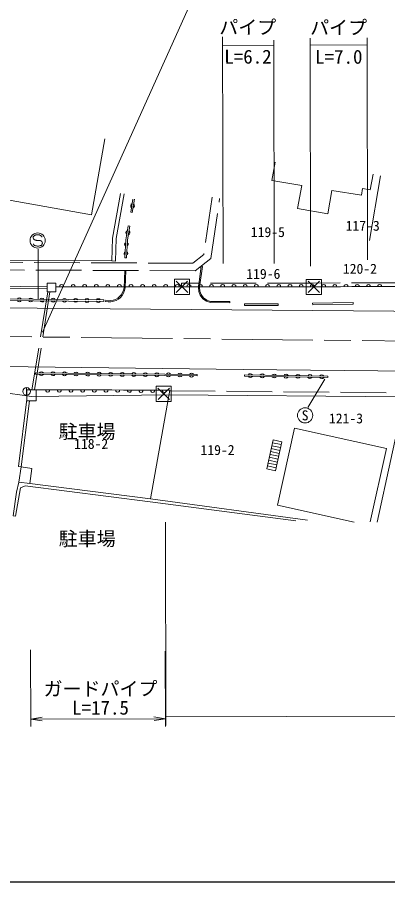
# Model space of a CAD drawing. Units: millimetres, scale not verified. Extents: x 40000 to 680000, y 20000 to 380000.
# Drawn here: x 411131 to 459897, y 205000 to 318806 of the extents above; entities that cross this region are included whole.
import ezdxf
from ezdxf.enums import TextEntityAlignment as Align

# ---------------------------------------------------------------- set-up
doc = ezdxf.new("R2010")
doc.units = ezdxf.units.MM
doc.header["$LTSCALE"] = 1000
doc.linetypes.add('CHAIN', pattern=[18.5, 12, -1.5, 3.5, -1.5])
doc.linetypes.add('DASHED', pattern=[7.5, 6, -1.5])
for name, color, linetype, lineweight in [('M-BGD', 7, 'Continuous', 13), ('M-BGD-EXST', 7, 'Continuous', 13), ('M-BMK', 2, 'CHAIN', 13), ('M-STR-HTXT', 7, 'Continuous', 13), ('M-STR-STRC', 7, 'Continuous', 13), ('M-TTL-BAND', 7, 'Continuous', 25)]:
    doc.layers.add(name, color=color, linetype=linetype, lineweight=lineweight)
doc.layers.add('M-BMK-HTXT', color=7, linetype='Continuous')
doc.styles.add('ＭＳ ゴシック', font='')
doc.styles.get('ＭＳ ゴシック').set_extended_font_data('MS Gothic')

# ---------------------------------------------------------------- blocks, each defined once
blk = doc.blocks.new('open_arrow')
at = {"color": 0, "linetype": 'Continuous', "lineweight": -2}
blk.add_lwpolyline([(7.5, 1.25), (0, 0), (7.5, -1.25)], dxfattribs=at)

msp = doc.modelspace()

# ---------------------------------------------------------------- linework, layer by layer
at = {"layer": 'M-BGD'}
for p, q in [((420898, 292809), (422676, 302809)), ((377415, 300515), (420898, 292809)), ((458946, 297953), (457504, 289405)), ((426347, 294874), (426063, 293129)), ((426544, 294842), (426261, 293097)), ((426261, 293097), (426063, 293129)), ((425746, 291350), (425943, 291317)), ((425943, 291317), (425634, 289496)), ((425634, 289496), (425497, 287121)), ((377005, 286891), (423574, 286726)), ((425297, 287133), (425497, 287121)), ((416198, 283786), (415058, 283784)), ((415058, 283784), (415060, 282664)), ((416200, 282666), (416198, 283786)), ((415060, 282664), (416200, 282666)), ((417723, 283332), (416199, 283332)), ((419247, 283332), (417723, 283332)), ((420770, 283332), (419247, 283332)), ((422294, 283332), (420770, 283332)), ((423818, 283332), (422294, 283332)), ((425342, 283331), (423818, 283332)), ((426865, 283331), (425342, 283331)), ((428389, 283331), (426865, 283331)), ((429913, 283331), (428389, 283331)), ((431437, 283331), (429913, 283331)), ((432960, 283331), (431437, 283331)), ((434484, 283331), (432960, 283331)), ((435960, 283331), (434484, 283331)), ((437437, 283332), (435960, 283331)), ((438913, 283333), (437437, 283332)), ((440389, 283334), (438913, 283333)), ((441866, 283334), (440389, 283334)), ((443342, 283335), (441866, 283334)), ((444818, 283336), (443342, 283335)), ((446294, 283337), (444818, 283336)), ((447771, 283337), (446294, 283337)), ((449247, 283338), (447771, 283337)), ((450723, 283339), (449247, 283338)), ((452200, 283339), (450723, 283339)), ((453676, 283340), (452200, 283339)), ((455152, 283341), (453676, 283340)), ((456628, 283342), (455152, 283341)), ((458105, 283342), (456628, 283342)), ((459581, 283343), (458105, 283342)), ((461057, 283344), (459581, 283343)), ((422534, 281403), (372092, 281851)), ((422536, 281603), (372094, 282051)), ((422534, 281403), (422536, 281603)), ((450016, 281163), (455365, 281252)), ((450016, 281163), (450019, 280963)), ((455365, 281252), (455368, 281052)), ((441028, 281071), (445466, 281062)), ((441028, 281071), (441028, 280871)), ((441028, 280871), (445466, 280862)), ((445466, 281062), (445466, 280862)), ((450019, 280963), (455368, 281052)), ((413547, 271800), (413549, 272000)), ((413549, 272000), (434833, 271788)), ((434831, 271588), (413547, 271800)), ((434831, 271588), (434833, 271788)), ((441036, 271546), (441040, 271746)), ((451993, 271368), (441036, 271546)), ((451997, 271568), (441040, 271746)), ((451993, 271368), (451997, 271568)), ((413628, 269779), (412388, 269776)), ((412388, 269776), (412391, 268296)), ((413631, 268299), (413628, 269779)), ((414361, 269775), (413628, 269778)), ((415896, 269769), (414361, 269775)), ((417432, 269763), (415896, 269769)), ((418967, 269757), (417432, 269763)), ((420503, 269752), (418967, 269757)), ((422038, 269746), (420503, 269752)), ((423574, 269740), (422038, 269746)), ((425109, 269734), (423574, 269740)), ((426645, 269728), (425109, 269734)), ((428181, 269723), (426645, 269728)), ((429716, 269717), (428181, 269723)), ((413020, 268867), (431102, 269110)), ((428658, 255392), (431209, 269711)), ((429716, 269717), (431209, 269711)), ((412391, 268296), (413631, 268299)), ((447622, 264707), (445371, 254595)), ((459726, 262013), (447622, 264707)), ((443997, 259356), (444816, 263162)), ((444816, 263162), (445938, 262921)), ((445938, 262921), (445118, 259114)), ((445692, 261779), (444571, 262020)), ((445774, 262160), (444653, 262401)), ((445856, 262540), (444734, 262782)), ((457587, 252401), (459726, 262013)), ((445446, 260637), (444325, 260879)), ((445528, 261018), (444407, 261259)), ((445610, 261398), (444489, 261640)), ((411636, 259607), (411355, 257606)), ((413062, 259406), (411636, 259607)), ((445200, 259495), (444079, 259737)), ((445282, 259876), (444161, 260117)), ((445364, 260256), (444243, 260498)), ((412781, 257406), (413062, 259406)), ((445118, 259114), (443997, 259356)), ((411355, 257606), (412781, 257406)), ((445371, 254595), (455475, 252346))]:
    msp.add_line(p, q, dxfattribs=at)
at = {"layer": 'M-BGD', "linetype": 'DASHED'}
for p, q in [((424148, 289667), (425375, 296459)), ((436606, 287045), (437773, 294967)), ((424074, 286713), (424148, 289667)), ((434570, 285419), (436606, 287045)), ((434570, 285419), (375500, 285704)), ((423574, 286726), (424074, 286713)), ((415060, 283096), (369436, 283555)), ((415137, 282664), (413067, 269778)), ((415424, 282665), (413405, 269778))]:
    msp.add_line(p, q, dxfattribs=at)
at = {"layer": 'M-BGD'}
for points in [[(445102, 299722), (444651, 297337), (448577, 296675), (448020, 293647), (452000, 292911), (452542, 296014), (456447, 295392), (456574, 296251), (457605, 296081), (457972, 298156)], [(425746, 291350), (425435, 289518), (425297, 287133)], [(519461, 279616), (418025, 280485), (320211, 281476), (216900, 282880), (135047, 284197), (82881, 285051)], [(372211, 283925), (389988, 283604), (415059, 283301)], [(372682, 283522), (372678, 283217), (415060, 283096)], [(569530, 271159), (440880, 272435), (324050, 273899), (209264, 275428), (124818, 276543), (69083, 277364)], [(407674, 258800), (408594, 269498), (413020, 268867)], [(431102, 269110), (462089, 268853), (458503, 252339)], [(412391, 268532), (411310, 259666), (411636, 259607), (412722, 268297)], [(411355, 257606), (411027, 256273), (410578, 253185), (410907, 253124), (411556, 256841), (412155, 257100), (428604, 255015), (447797, 252494)], [(449344, 252600), (428658, 255392), (412781, 257406)]]:
    msp.add_lwpolyline(points, dxfattribs=at)
at = {"layer": 'M-BGD', "linetype": 'DASHED'}
for points in [[(372127, 296477), (374136, 288081), (375854, 286703), (434222, 286421)], [(423574, 286726), (423649, 289718), (424883, 296548)], [(436784, 295113), (435674, 287581), (434222, 286421)], [(483640, 283901), (450066, 283822), (432736, 283789), (432737, 283331)], [(431194, 269628), (463552, 269349), (502648, 269149), (526404, 269137), (528538, 264066), (526151, 252137)]]:
    msp.add_lwpolyline(points, dxfattribs=at)
at = {"layer": 'M-BGD'}
for centre, radius, start, end in [((426417, 293967), 364, 116.82033, 224.7358), ((426191, 294004), 364, 296.82063, 44.7355), ((425831, 290393), 395, 118.68275, 222.04592), ((425551, 290447), 391, 298.41307, 42.31612), ((425457, 288919), 207, 102.72587, 250.68737), ((425544, 288905), 206, 282.46734, 70.94466), ((425389, 287726), 207, 102.72431, 250.68751), ((425475, 287718), 206, 282.46818, 70.94395), ((416961, 283375), 258, 350.49275, 189.49665), ((418485, 283375), 258, 350.49275, 189.49665), ((420008, 283374), 258, 350.49164, 189.49776), ((421532, 283374), 258, 350.49164, 189.49776), ((423056, 283374), 258, 350.49276, 189.49665), ((424580, 283374), 258, 350.49276, 189.49665), ((426103, 283374), 258, 350.49276, 189.49665), ((427627, 283374), 258, 350.49276, 189.49665), ((429151, 283374), 258, 350.49275, 189.49665), ((430675, 283373), 258, 350.49275, 189.49665), ((432199, 283373), 258, 350.49164, 189.49776), ((433722, 283373), 258, 350.49164, 189.49776), ((435222, 283380), 251, 348.74334, 191.31537), ((436699, 283381), 251, 348.74197, 191.3144), ((438175, 283381), 251, 348.74197, 191.3144), ((439651, 283382), 251, 348.74407, 191.31463), ((441127, 283383), 251, 348.74522, 191.31349), ((442604, 283384), 251, 348.74334, 191.31537), ((444080, 283384), 251, 348.74197, 191.3144), ((445556, 283385), 251, 348.74197, 191.3144), ((447033, 283386), 251, 348.74407, 191.31463), ((448509, 283387), 251, 348.74407, 191.31463), ((449985, 283387), 251, 348.74334, 191.31537), ((451461, 283388), 251, 348.74311, 191.31327), ((452938, 283389), 251, 348.74197, 191.3144), ((454414, 283390), 251, 348.74407, 191.31463), ((455890, 283390), 251, 348.74407, 191.31463), ((457367, 283391), 251, 348.74334, 191.31537), ((458843, 283392), 251, 348.74311, 191.31327), ((411408, 281630), 279, 207.00675, 331.97302), ((411408, 281573), 279, 27.00675, 151.97302), ((412892, 281617), 279, 207.00808, 331.97285), ((412891, 281560), 279, 27.00816, 151.97278), ((414376, 281604), 279, 207.00668, 331.9731), ((414375, 281546), 279, 27.00808, 151.97285), ((415859, 281591), 279, 207.00675, 331.97302), ((415859, 281533), 279, 27.00726, 151.97257), ((417343, 281578), 279, 207.00866, 331.97233), ((417342, 281520), 279, 27.00816, 151.97278), ((418826, 281564), 279, 207.00668, 331.9731), ((418826, 281507), 279, 27.00668, 151.9731), ((420310, 281551), 279, 207.00816, 331.97278), ((420309, 281494), 279, 27.00668, 151.9731), ((421794, 281538), 279, 207.00816, 331.97278), ((421793, 281480), 279, 27.00816, 151.97278), ((414308, 271853), 289, 28.18421, 150.67907), ((415828, 271838), 289, 28.18254, 150.68075), ((417348, 271823), 289, 28.18421, 150.67907), ((418869, 271808), 289, 28.18254, 150.68075), ((420389, 271793), 289, 28.18392, 150.6805), ((421909, 271778), 289, 28.18477, 150.67857), ((423429, 271762), 289, 28.18254, 150.68075), ((424950, 271747), 289, 28.18421, 150.67907), ((426470, 271732), 289, 28.18302, 150.68031), ((427990, 271717), 289, 28.18421, 150.67907), ((414309, 271931), 289, 208.18421, 330.67907), ((415829, 271916), 289, 208.18302, 330.68031), ((417349, 271901), 289, 208.18421, 330.67907), ((418869, 271886), 289, 208.18254, 330.68075), ((420390, 271871), 289, 208.18421, 330.67907), ((421910, 271856), 289, 208.18254, 330.68075), ((423430, 271841), 289, 208.18421, 330.67907), ((424951, 271825), 289, 208.18392, 330.6805), ((426471, 271810), 289, 208.18254, 330.68075), ((427991, 271795), 289, 208.18421, 330.67907), ((429511, 271780), 289, 208.18254, 330.68075), ((429511, 271702), 289, 28.18254, 150.68075), ((431032, 271765), 289, 208.18469, 330.67864), ((431031, 271687), 289, 28.18469, 150.67864), ((432552, 271750), 289, 208.18254, 330.68075), ((432551, 271672), 289, 28.18254, 150.68075), ((434072, 271735), 289, 208.18421, 330.67907), ((434071, 271657), 289, 28.18392, 150.6805), ((441822, 271685), 302, 209.28223, 328.8613), ((441820, 271581), 302, 29.28269, 148.86089), ((443387, 271660), 302, 209.28214, 328.86138), ((443385, 271556), 302, 29.28223, 148.8613), ((444952, 271634), 302, 209.28223, 328.8613), ((444950, 271531), 302, 29.28223, 148.8613), ((446517, 271609), 302, 209.28223, 328.8613), ((446516, 271505), 302, 29.28223, 148.8613), ((448083, 271584), 302, 209.28223, 328.8613), ((448081, 271480), 302, 29.28214, 148.86138), ((449648, 271558), 302, 209.28223, 328.8613), ((449646, 271455), 302, 29.28214, 148.86138), ((451213, 271533), 302, 209.28214, 328.86138), ((451211, 271429), 302, 29.28223, 148.8613), ((415128, 269731), 259, 170.71887, 8.84921), ((416664, 269725), 259, 170.71886, 8.84922), ((418199, 269719), 259, 170.71682, 8.84903), ((419735, 269714), 259, 170.71886, 8.84922), ((421270, 269708), 259, 170.71887, 8.84921), ((422806, 269702), 259, 170.71681, 8.84904), ((424342, 269696), 259, 170.71998, 8.84812), ((425877, 269690), 259, 170.71887, 8.84921), ((427413, 269685), 259, 170.71792, 8.84794), ((428948, 269679), 259, 170.71887, 8.84921), ((430484, 269673), 259, 170.71886, 8.84922)]:
    msp.add_arc(centre, radius, start, end, dxfattribs=at)
at = {"layer": 'M-BGD-EXST'}
for p, q in [((413863, 288267), (413876, 281755)), ((432059, 284061), (433562, 282564)), ((432062, 282561), (433559, 284064)), ((449421, 284052), (450924, 282555)), ((449424, 282552), (450921, 284055)), ((451621, 271169), (449387, 267425)), ((412348, 270053), (412350, 269053)), ((429654, 269978), (431157, 268481)), ((429657, 268478), (431154, 269981))]:
    msp.add_line(p, q, dxfattribs=at)
for points in [[(413544, 289455), (413569, 289450), (413595, 289446), (413620, 289441), (413645, 289437), (413671, 289433), (413696, 289429), (413722, 289426), (413747, 289423), (413773, 289421), (413798, 289420), (413819, 289419), (413841, 289419), (413862, 289419), (413883, 289419), (413904, 289419), (413925, 289420), (413946, 289420), (413967, 289420), (413989, 289420), (414010, 289420), (414021, 289420), (414033, 289419), (414045, 289419), (414056, 289418), (414068, 289417), (414080, 289416), (414091, 289415), (414103, 289413), (414115, 289412), (414126, 289410), (414133, 289409), (414140, 289408), (414147, 289406), (414154, 289405), (414161, 289403), (414168, 289402), (414175, 289400), (414182, 289398), (414188, 289396), (414195, 289394), (414201, 289392), (414207, 289390), (414213, 289388), (414219, 289386), (414225, 289384), (414231, 289381), (414237, 289379), (414242, 289376), (414248, 289374), (414254, 289371), (414260, 289368), (414266, 289365), (414271, 289362), (414277, 289359), (414283, 289356), (414288, 289353), (414294, 289349), (414299, 289346), (414304, 289342), (414309, 289338), (414313, 289335), (414316, 289332), (414320, 289329), (414323, 289326), (414326, 289323), (414329, 289320), (414332, 289316), (414336, 289313), (414339, 289310), (414342, 289307)], [(413294, 288878), (413289, 288885), (413284, 288893), (413280, 288901), (413275, 288909), (413270, 288916), (413266, 288924), (413262, 288932), (413259, 288941), (413255, 288949), (413253, 288957), (413252, 288960), (413251, 288963), (413251, 288965), (413250, 288968), (413250, 288970), (413249, 288973), (413249, 288976), (413248, 288978), (413248, 288981), (413247, 288983)]]:
    msp.add_lwpolyline(points, dxfattribs=at)
for points in [[(431813, 282311), (433813, 282315), (433809, 284315), (431809, 284311)], [(449175, 282302), (451175, 282306), (451171, 284306), (449171, 284302)], [(429407, 268227), (431407, 268231), (431403, 270231), (429403, 270227)]]:
    msp.add_lwpolyline(points, close=True, dxfattribs=at)
for centre, radius in [((413810, 289420), 1000), ((412349, 269553), 500), ((449019, 266397), 1000)]:
    msp.add_circle(centre, radius, dxfattribs=at)
for centre, radius, start, end in [((413519, 289798), 298, 172.48016, 193.8321), ((413510, 289791), 290, 150.18282, 170.93373), ((413518, 289798), 298, 193.89442, 222.28203), ((413684, 289690), 491, 135.26287, 150.04869), ((413627, 289898), 445, 222.36899, 242.92846), ((413585, 289796), 347, 114.74998, 136.19756), ((413719, 290081), 650, 243.06708, 254.39491), ((413686, 289573), 591, 100.16597, 114.63825), ((413777, 289081), 1092, 90.65746, 100.29892), ((413796, 288917), 1257, 82.589, 91.43992), ((413869, 289460), 709, 69.38616, 82.75492), ((413971, 289731), 419, 50.45198, 69.39122), ((413978, 289750), 401, 40.50629, 49.48051), ((413897, 289659), 521, 31.18609, 42.32634), ((414085, 289074), 346, 0.93226, 42.15113), ((414182, 289831), 188, 15.59696, 31.18609), ((414265, 289859), 101, 353.35716, 12.85807), ((414083, 289066), 349, 338.37572, 2.16654), ((413648, 289155), 449, 218.06033, 228.31647), ((413656, 289175), 470, 229.23583, 248.37944), ((413751, 289416), 728, 248.42548, 261.26143), ((413825, 289908), 1226, 261.33372, 271.0948), ((413842, 289954), 1272, 270.26366, 279.52836), ((413934, 289405), 715, 279.60569, 291.57705), ((414039, 289138), 428, 291.57009, 309.17454), ((414090, 289071), 344, 309.6384, 337.26232)]:
    msp.add_arc(centre, radius, start, end, dxfattribs=at)
at = {"layer": 'M-BMK'}
msp.add_line((468545, 276109), (370164, 277206), dxfattribs=at)
at = {"layer": 'M-STR-HTXT'}
for p, q in [((438215, 286397), (438157, 316253)), ((444889, 315781), (444947, 286372)), ((449741, 286057), (449683, 316063)), ((457180, 316091), (457237, 286880)), ((438159, 315103), (444891, 315116)), ((449684, 315143), (457182, 315158)), ((430654, 252357), (430706, 225547)), ((412890, 235508), (412909, 225421)), ((430611, 235365), (430631, 225456)), ((526665, 226902), (430704, 226714)), ((412907, 226421), (430629, 226456))]:
    msp.add_line(p, q, dxfattribs=at)
msp.add_lwpolyline([(464355, 325021), (435864, 324965), (414446, 277336)], dxfattribs=at)
at = {"layer": 'M-STR-STRC'}
for p, q in [((435344, 286030), (435493, 286010)), ((425286, 285467), (425436, 285460)), ((422752, 281400), (422776, 281549)), ((439104, 281219), (439107, 281369))]:
    msp.add_line(p, q, dxfattribs=at)
for points in [[(439104, 281219), (436555, 281260), (436020, 281428), (435558, 281749), (435195, 282224), (435014, 282717), (434980, 283273), (435344, 286030)], [(439107, 281369), (436579, 281409), (436087, 281565), (435663, 281859), (435328, 282297), (435162, 282748), (435131, 283268), (435493, 286010)], [(422752, 281400), (423095, 281345), (423448, 281348), (423796, 281411), (424128, 281530), (424436, 281704), (424710, 281927), (424942, 282193), (425127, 282493), (425259, 282821), (425335, 283166), (425436, 285460)], [(422776, 281549), (423106, 281495), (423434, 281498), (423757, 281556), (424065, 281667), (424351, 281829), (424605, 282035), (424821, 282282), (424993, 282561), (425116, 282865), (425185, 283186), (425286, 285467)]]:
    msp.add_lwpolyline(points, dxfattribs=at)
at = {"layer": 'M-TTL-BAND'}
msp.add_line((40000, 205000), (579000, 205000), dxfattribs=at)

# ---------------------------------------------------------------- block references
at = {"layer": 'M-STR-HTXT', "xscale": 200, "yscale": 200}
for p, rotation in [((412907, 226421), 0.1), ((430629, 226456), 180.1)]:
    msp.add_blockref('open_arrow', p, dxfattribs=dict(at, rotation=rotation))

# ---------------------------------------------------------------- texts
at = {"layer": 'M-BGD-EXST', "style": 'ＭＳ ゴシック'}
msp.add_text('S', height=1320, rotation=0.112, dxfattribs=at).set_placement((449019, 266397), align=Align.MIDDLE_CENTER)
at = {"layer": 'M-BMK-HTXT', "style": 'ＭＳ ゴシック'}
for s, p in [('117-3', (456604, 291361)), ('119-5', (444119, 290532)), ('119-6', (443520, 285028)), ('120-2', (456239, 285699)), ('121-3', (454403, 265999)), ('118-2', (420857, 262647)), ('119-2', (437495, 261842))]:
    msp.add_text(s, height=1320, rotation=0.112, dxfattribs=at).set_placement(p, align=Align.MIDDLE_CENTER)
for p in [(416562, 265172), (416590, 251060)]:
    msp.add_text('駐車場', height=1833, rotation=0.112, dxfattribs=at).set_placement(p, align=Align.TOP_LEFT)
at = {"layer": 'M-STR-HTXT', "style": 'ＭＳ ゴシック'}
for s, p in [('パイプ', (441469, 317492)), ('パイプ', (453433, 317450)), ('L=6.2', (441499, 313620)), ('L=7.0', (453459, 313603))]:
    msp.add_text(s, height=1833, rotation=0.112, dxfattribs=at).set_placement(p, align=Align.MIDDLE_CENTER)
for s, p in [('ガードパイプ', (422087, 228939)), ('L=17.5', (422092, 226439))]:
    msp.add_text(s, height=1833, rotation=0.112, dxfattribs=at).set_placement(p, align=Align.BOTTOM_CENTER)

doc.saveas('drawing.dxf')
